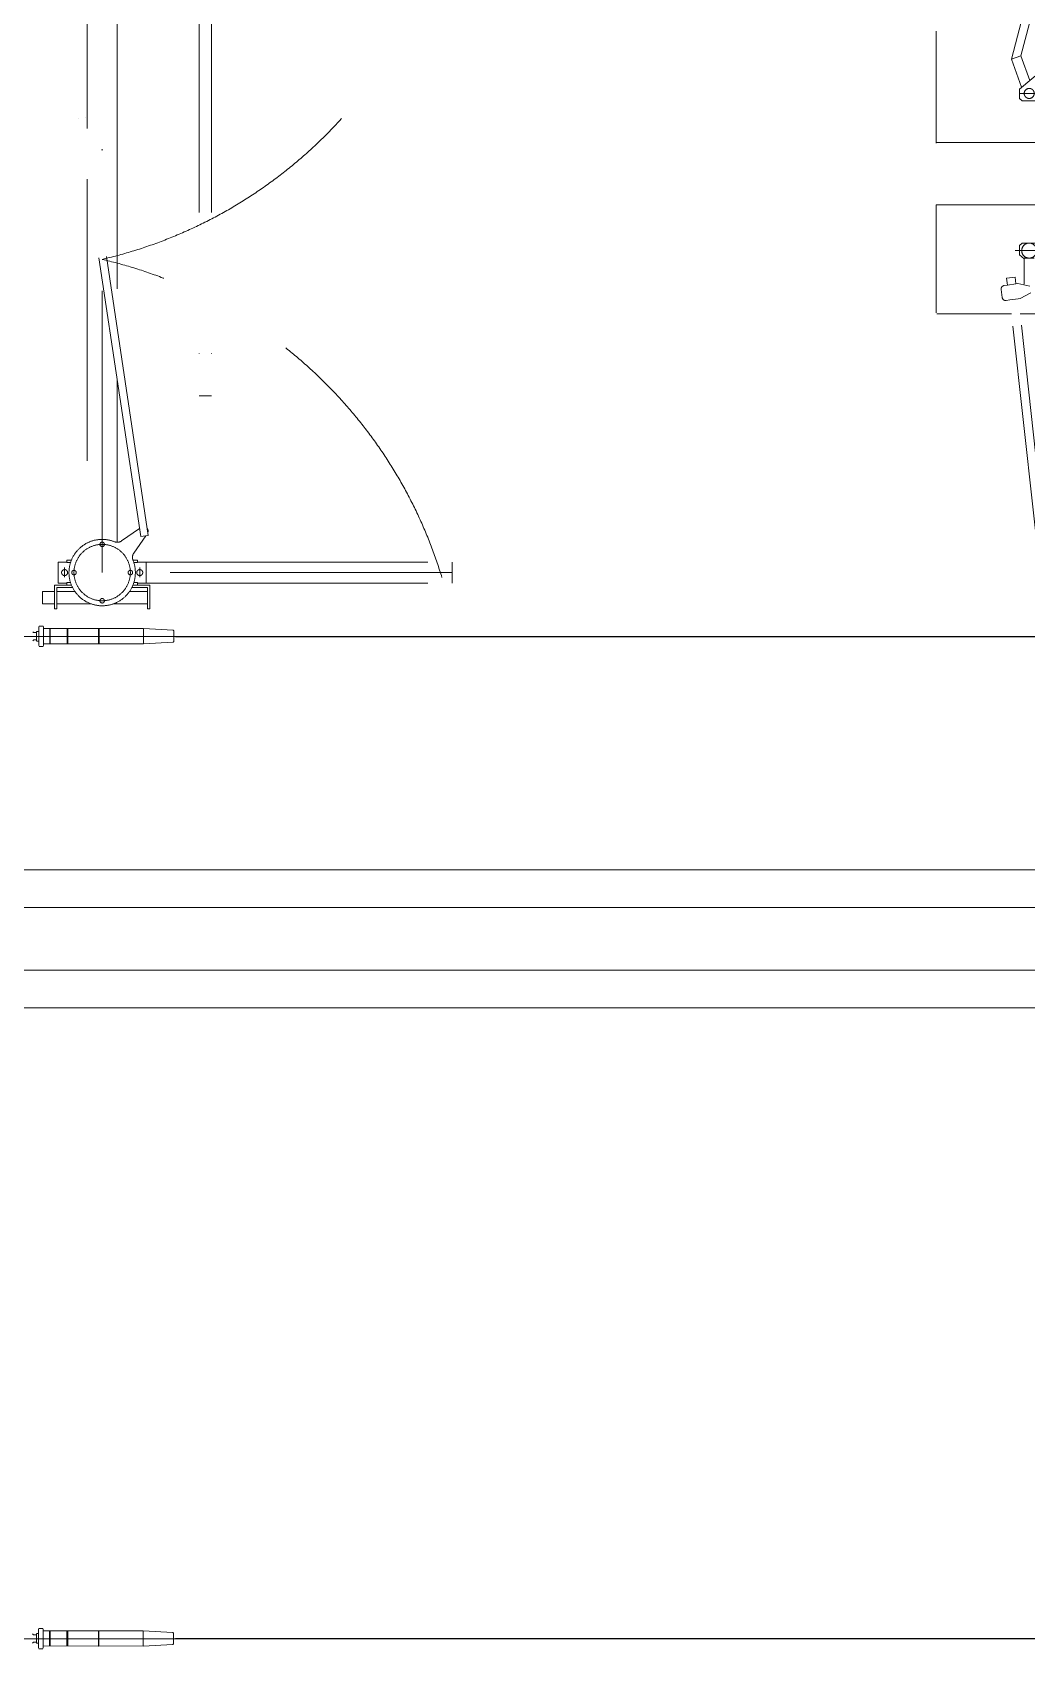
# Model space of a CAD drawing. Header units: millimetres. Extents: x 37084 to 180780, y -153145 to -16322.
# Drawn here: x 102903 to 106872, y -99285 to -92834 of the extents above; entities that cross this region are included whole.
import ezdxf

# ---------------------------------------------------------------- set-up
doc = ezdxf.new("R2010")
doc.units = ezdxf.units.MM
doc.header["$MEASUREMENT"] = 0
doc.linetypes.add('DASHDOT2', pattern=[0.5, 0.25, -0.125, 0, -0.125])
doc.linetypes.add('DASHED2', pattern=[0.375, 0.25, -0.125])
doc.layers.add('0 HH2', color=4, linetype='DASHDOT2', lineweight=20)
doc.layers.add('1_Phu_kien', color=5, linetype='Continuous', lineweight=9)
for name, color, linetype in [('1_Day dan', 5, 'Continuous'), ('DCL-3P-1ES', 7, 'Continuous'), ('Muong cap GD nay', 3, 'Continuous')]:
    doc.layers.add(name, color=color, linetype=linetype)

# ---------------------------------------------------------------- blocks, each defined once
blk = doc.blocks.new('S220 NC')
at = {"linetype": 'ByBlock', "lineweight": -2, "ltscale": 4500}
for points in [[(3580626.8, -475778.6), (3580687.1, -475776.1), (3580626.8, -475776.1), (3580626.8, -475778.6), (3580687.1, -475776.1), (3580687.1, -475778.6)], [(3584626.8, -475778.6), (3584687.1, -475776.1), (3584626.8, -475776.1), (3584626.8, -475778.6), (3584687.1, -475776.1), (3584687.1, -475778.6)], [(3580626.8, -475848.8), (3580687.1, -475845.5), (3580626.8, -475845.5), (3580626.8, -475848.8), (3580687.1, -475845.5), (3580687.1, -475848.8)], [(3584626.8, -475848.8), (3584687.1, -475845.5), (3584626.8, -475845.5), (3584626.8, -475848.8), (3584687.1, -475845.5), (3584687.1, -475848.8)], [(3580626.8, -475973.5), (3580687.1, -475971), (3580626.8, -475971), (3580626.8, -475973.5), (3580687.1, -475971), (3580687.1, -475973.5)], [(3584626.8, -475973.5), (3584687.1, -475971), (3584626.8, -475971), (3584626.8, -475973.5), (3584687.1, -475971), (3584687.1, -475973.5)]]:
    blk.add_hatch(color=0, dxfattribs=at).paths.add_polyline_path(points)
at = {"color": 0, "linetype": 'ByBlock', "lineweight": -2, "ltscale": 4500}
for points in [[(3580655.8, -475601.1), (3580655.8, -476277.6)], [(3584655.8, -475601.1), (3584655.8, -476277.6)], [(3580616.1, -475734), (3580616.1, -475749.7)], [(3580616.9, -475734), (3580619.4, -475732.4)], [(3580619.4, -475751.4), (3580616.9, -475749.7)], [(3580694.5, -475732.4), (3580619.4, -475732.4)], [(3580637.5, -475724.1), (3580637.5, -475731.6)], [(3580638.4, -475708.4), (3580641.7, -475711.7)], [(3580638.4, -475724.1), (3580638.4, -475724.1), (3580675.5, -475724.1), (3580675.5, -475724.1)], [(3580638.4, -475731.6), (3580638.4, -475731.6)], [(3580638.4, -475732.4), (3580675.5, -475732.4)], [(3580642.5, -475722.5), (3580641.7, -475723.3)], [(3580642.5, -475722.5), (3580642.5, -475711.7)], [(3580671.4, -475711.7), (3580674.7, -475708.4)], [(3580671.4, -475711.7), (3580671.4, -475722.5)], [(3580672.2, -475723.3), (3580671.4, -475722.5)], [(3580675.5, -475731.6), (3580675.5, -475731.6)], [(3580676.3, -475731.6), (3580676.3, -475724.1)], [(3580694.5, -475732.4), (3580697, -475734)], [(3580697, -475749.7), (3580694.5, -475751.4)], [(3580697, -475734), (3580697, -475749.7)], [(3584616.1, -475734), (3584616.1, -475749.7)], [(3584616.9, -475734), (3584619.4, -475732.4)], [(3584619.4, -475751.4), (3584616.9, -475749.7)], [(3584694.5, -475732.4), (3584619.4, -475732.4)], [(3584637.5, -475724.1), (3584637.5, -475731.6)], [(3584638.4, -475708.4), (3584641.7, -475711.7)], [(3584638.4, -475724.1), (3584638.4, -475724.1), (3584675.5, -475724.1), (3584675.5, -475724.1)], [(3584638.4, -475731.6), (3584638.4, -475731.6)], [(3584638.4, -475732.4), (3584675.5, -475732.4)], [(3584642.5, -475722.5), (3584641.7, -475723.3)], [(3584642.5, -475722.5), (3584642.5, -475711.7)], [(3584671.4, -475711.7), (3584674.7, -475708.4)], [(3584671.4, -475711.7), (3584671.4, -475722.5)], [(3584672.2, -475723.3), (3584671.4, -475722.5)], [(3584675.5, -475731.6), (3584675.5, -475731.6)], [(3584676.3, -475731.6), (3584676.3, -475724.1)], [(3584694.5, -475732.4), (3584697, -475734)], [(3584697, -475749.7), (3584694.5, -475751.4)], [(3584697, -475734), (3584697, -475749.7)], [(3580619.4, -475751.4), (3580694.5, -475751.4)], [(3580626.8, -475751.4), (3580626.8, -476150.4), (3580632.6, -476268.5)], [(3580626.8, -475776.1), (3580626.8, -475778.6), (3580687.1, -475776.1), (3580626.8, -475776.1)], [(3580626.8, -475778.6), (3580687.1, -475776.1), (3580687.1, -475778.6), (3580626.8, -475778.6)], [(3580680.5, -476268.5), (3580687.1, -476150.4), (3580687.1, -475751.4)], [(3584619.4, -475751.4), (3584694.5, -475751.4)], [(3584626.8, -475751.4), (3584626.8, -476150.4), (3584632.6, -476268.5)], [(3584626.8, -475776.1), (3584626.8, -475778.6), (3584687.1, -475776.1), (3584626.8, -475776.1)], [(3584626.8, -475778.6), (3584687.1, -475776.1), (3584687.1, -475778.6), (3584626.8, -475778.6)], [(3584680.5, -476268.5), (3584687.1, -476150.4), (3584687.1, -475751.4)], [(3580626.8, -475845.5), (3580626.8, -475848.8), (3580687.1, -475845.5), (3580626.8, -475845.5)], [(3580626.8, -475848.8), (3580687.1, -475845.5), (3580687.1, -475848.8), (3580626.8, -475848.8)], [(3584626.8, -475845.5), (3584626.8, -475848.8), (3584687.1, -475845.5), (3584626.8, -475845.5)], [(3584626.8, -475848.8), (3584687.1, -475845.5), (3584687.1, -475848.8), (3584626.8, -475848.8)], [(3580626.8, -475971), (3580626.8, -475973.5), (3580687.1, -475971), (3580626.8, -475971)], [(3580626.8, -475973.5), (3580687.1, -475971), (3580687.1, -475973.5), (3580626.8, -475973.5)], [(3584626.8, -475971), (3584626.8, -475973.5), (3584687.1, -475971), (3584626.8, -475971)], [(3584626.8, -475973.5), (3584687.1, -475971), (3584687.1, -475973.5), (3584626.8, -475973.5)], [(3580626.8, -476150.4), (3580687.1, -476150.4)], [(3584626.8, -476150.4), (3584687.1, -476150.4)], [(3580635.9, -476271), (3580633.4, -476268.5)], [(3580635.9, -476271), (3580639.2, -476271), (3580674.7, -476271), (3580678, -476271)], [(3580680.5, -476268.5), (3580678, -476271)], [(3584635.9, -476271), (3584633.4, -476268.5)], [(3584635.9, -476271), (3584639.2, -476271), (3584674.7, -476271), (3584678, -476271)], [(3584680.5, -476268.5), (3584678, -476271)]]:
    blk.add_lwpolyline(points, dxfattribs=at)
blk = doc.blocks.new('DCL 3 PHA 01 LTD 220kV')
at = {"color": 0, "linetype": 'ByBlock', "lineweight": -2, "ltscale": 4500}
for p, q in [((442372.8, 17887.6), (442372.8, 17593.5)), ((442940, 17905.6), (442940, 17593.5)), ((442242.8, 17681.8), (442325.3, 17583.5)), ((442538, 17722), (442538, 17251)), ((442788, 17722), (442788, 17251)), ((444386, 17714.1), (443162.2, 17579.1)), ((444389.7, 17680.3), (443166.9, 17545.4)), ((443222, 17722), (443222, 17585.9)), ((442193, 17588.8), (441997.4, 17640.5)), ((442290.9, 17624.4), (442193, 17588.8)), ((442342.8, 17582.9), (442342.8, 17655.5)), ((442970, 17566.2), (442970, 17667.1)), ((443000, 17642), (443000, 17602)), ((443112.2, 17625), (443101.9, 17577.2)), ((443138.2, 17628.6), (443161.3, 17585.6)), ((441997.4, 17606.5), (442206.6, 17551.2)), ((442193, 17588.8), (442206.6, 17551.2)), ((442318.3, 17591.8), (442206.6, 17551.2)), ((442362.8, 17583.5), (442325.3, 17583.5)), ((442372.8, 17593.5), (442362.8, 17583.5)), ((442940, 17593.5), (442950, 17583.5)), ((442950, 17583.5), (442987.5, 17583.5)), ((443003, 17602), (442987.5, 17583.5)), ((443103.7, 17602), (443000, 17602)), ((443103, 17569.3), (443075.8, 17565.5)), ((443075.8, 17565.5), (443080.5, 17531.8)), ((443101.9, 17577.2), (443103, 17569.1)), ((443103, 17569.1), (443107.7, 17535.9)), ((443161.3, 17585.6), (443162.4, 17577.4)), ((443162.4, 17577.4), (443167.1, 17544.2)), ((443222, 17551.7), (443222, 17253)), ((443107.7, 17535.6), (443080.5, 17531.8)), ((443107.7, 17535.9), (443109.6, 17521.8)), ((443157.1, 17514.3), (443125.5, 17509.9)), ((443167.1, 17544.2), (443169.1, 17530.1)), ((442093.8, 17251), (442538, 17251)), ((442538, 17253.1), (442539, 17253.1)), ((442788, 17251), (443219, 17251)), ((444213, 14097), (444213, 15318.6)), ((444297, 15318.6), (444213, 15318.6)), ((444255, 15318.6), (444255, 13751.9)), ((444297, 14097), (444297, 15318.6)), ((441692.5, 14358.5), (443550, 14358.5)), ((443550, 14308.5), (443550, 14358.5)), ((441692.5, 14308.5), (443550, 14308.5)), ((444106.7, 14105.6), (441976.5, 13786.2)), ((444111.2, 14076), (441976.5, 13755.9)), ((444128.8, 13999.6), (444079.4, 14071.2)), ((444111.2, 14076), (444106.7, 14105.6)), ((444177.4, 14048.1), (444108.2, 14096)), ((444297, 14097), (444213, 14097)), ((444213, 14097), (444213, 14062.8)), ((444273, 14072), (444234.5, 14072)), ((444273, 14072), (444234.5, 14072)), ((444297, 14097), (444297, 14062.8)), ((444305, 14112.8), (444305, 14044.7)), ((444400, 14112.8), (444305, 14112.8)), ((444315, 14102.8), (444315, 14040.2)), ((444400, 14102.8), (444315, 14102.8)), ((444330, 14102.8), (444330, 14031.2)), ((444380, 14102.8), (444380, 13966)), ((444400, 14102.8), (444400, 14112.8)), ((444215, 14062.8), (444205, 14062.8)), ((444215, 14062.8), (444205, 14062.8)), ((444205, 14062.8), (444205, 14044.7)), ((444215, 14062.8), (444215, 14048.3)), ((444295, 14062.8), (444305, 14062.8)), ((444295, 14062.8), (444295, 14048.3)), ((444305, 14062.8), (444305, 14044.7)), ((441997.4, 13982), (443282.3, 13982)), ((443484.6, 13982), (444134.1, 13982)), ((444255, 13922), (441755, 13922)), ((444380, 13878.1), (444380, 13741.2)), ((441997.4, 13862), (442482.1, 13862)), ((442684.4, 13862), (444136.8, 13862)), ((444330, 13812.8), (444330, 13741.2)), ((444205, 13781.2), (444205, 13799.3)), ((444215, 13781.2), (444205, 13781.2)), ((444215, 13781.2), (444205, 13781.2)), ((444213, 13747), (444213, 13781.2)), ((444297, 13747), (444213, 13747)), ((444215, 13781.2), (444215, 13795.7)), ((444273, 13772), (444234.5, 13772)), ((444273, 13772), (444234.5, 13772)), ((444273, 13772), (444234.5, 13772)), ((444295, 13781.2), (444295, 13795.7)), ((444295, 13781.2), (444305, 13781.2)), ((444297, 13747), (444297, 13781.2)), ((444305, 13731.2), (444305, 13799.3)), ((444315, 13741.2), (444315, 13803.9)), ((444400, 13741.2), (444315, 13741.2)), ((444400, 13741.2), (444400, 13731.2)), ((444400, 13731.2), (444305, 13731.2)), ((444330, 13731.2), (444330, 13684.4)), ((444330, 13684.4), (444380, 13684.4)), ((444380, 13731.2), (444380, 13684.4))]:
    blk.add_line(p, q, dxfattribs=at)
for centre, radius in [((442342.8, 17622), 20), ((442970, 17622), 30), ((444255, 14072), 12), ((444255, 13922), 112.5), ((444255, 14034.5), 9), ((444142.5, 13922), 9), ((444367.5, 13922), 9), ((444255, 13809.5), 9), ((444255, 13772), 12)]:
    blk.add_circle(centre, radius, dxfattribs=at)
for centre, radius, start, end in [((443123.5, 17523.7), 14, 187.99847, 277.99847), ((443155.2, 17528.2), 14, 277.99847, 7.99847), ((442541, 17253), 2, 180, 270), ((444089.1, 14087.8), 17.5, 67.52546, 129.53164), ((444255, 13922), 132.5, 158.13923, 111.86087), ((444104.2, 13982.5), 30, 338.13923, 34.62962), ((444194.5, 14072.8), 30, 235.37038, 291.86087)]:
    blk.add_arc(centre, radius, start, end, dxfattribs=at)
at = {"color": 2, "linetype": 'DASHED2', "lineweight": 15, "ltscale": 4500}
for centre, start, end in [((441196.5, 13501.2), 13.09799, 73.13135), ((444813.4, 13501.2), 106.86865, 166.90201)]:
    blk.add_arc(centre, 1856.7, start, end, dxfattribs=at)
blk = doc.blocks.new('DZ220')
at = {"layer": 'DCL-3P-1ES', "color": 0, "linetype": 'ByBlock', "lineweight": -2, "ltscale": 4500, "extrusion": (0, 0, -1), "xscale": -1, "zscale": -1, "rotation": 90}
blk.add_blockref('DCL 3 PHA 01 LTD 220kV', (-1264540.3, 761868, 0), dxfattribs=at)

msp = doc.modelspace()

# ---------------------------------------------------------------- linework, layer by layer
at = {"layer": '1_Day dan'}
for p, q in [((103475.3, -95244.6, 0), (144893.8, -95245.2, 0)), ((103474.6, -99244.6, 0), (144893.2, -99245.2, 0))]:
    msp.add_line(p, q, dxfattribs=at)
at = {"layer": 'Muong cap GD nay', "lineweight": 15}
for p, q in [((97692.9, -96176.6, 0), (111057.1, -96176.6, 0)), ((97630.8, -96326.6, 0), (110907.1, -96326.6, 0)), ((110907.1, -96576.6, 0), (97630.8, -96576.6, 0)), ((111057.1, -96726.6, 0), (97692.9, -96726.6, 0))]:
    msp.add_line(p, q, dxfattribs=at)

# ---------------------------------------------------------------- block references
at = {"layer": '0 HH2', "lineweight": 20, "ltscale": 4500}
msp.add_blockref('DZ220', (-1175280.3, -412603.1, 0), dxfattribs=at)
at = {"layer": '1_Phu_kien', "lineweight": 20, "rotation": 89.99033357473145}
msp.add_blockref('S220 NC', (-373408.4, -3679820.6, 0), dxfattribs=at)

doc.saveas('drawing.dxf')
